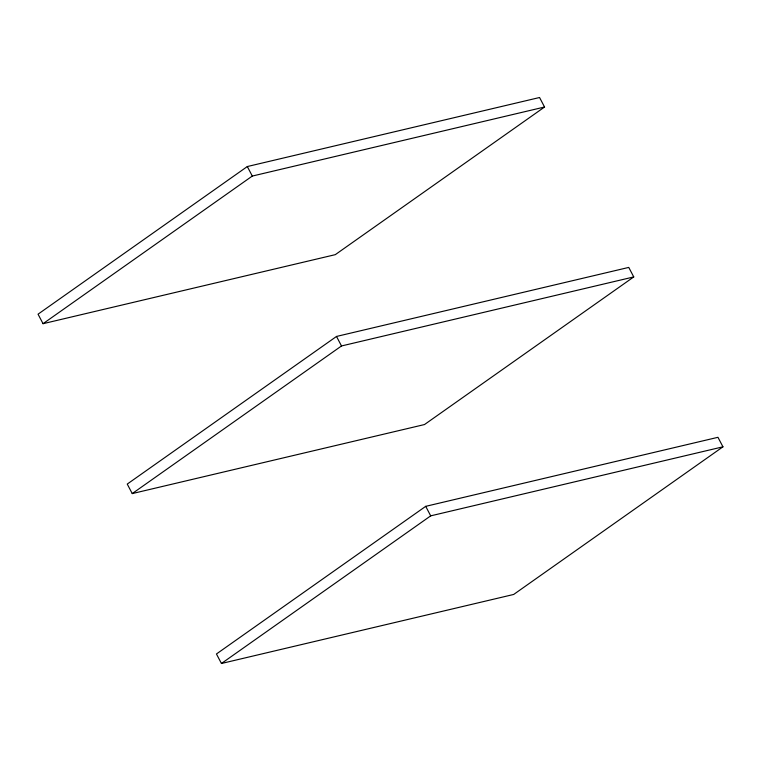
<?xml version="1.0" encoding="UTF-8"?>
<svg xmlns="http://www.w3.org/2000/svg" width="761" height="761" viewBox="0 0 761 761"><rect width="100%" height="100%" fill="white"/><g stroke="black" fill="none" stroke-linecap="round" stroke-linejoin="round"><path stroke-width="1.14" d="M247.315 166.545L38.05 314.179L43.044 323.691L335.287 254.659L544.553 107.025L539.559 97.513L247.315 166.545L252.3 176.057L544.553 107.025M43.044 323.691L252.3 176.057M336.514 336.448L127.249 484.072L132.243 493.585L424.486 424.552L633.751 276.928L628.757 267.415L336.514 336.448L341.499 345.96L633.751 276.928M132.243 493.585L341.499 345.96M425.713 506.341L216.447 653.975L221.441 663.487L513.685 594.455L722.95 446.821L717.956 437.309L425.713 506.341L430.697 515.853L722.95 446.821M221.441 663.487L430.697 515.853"/></g></svg>
